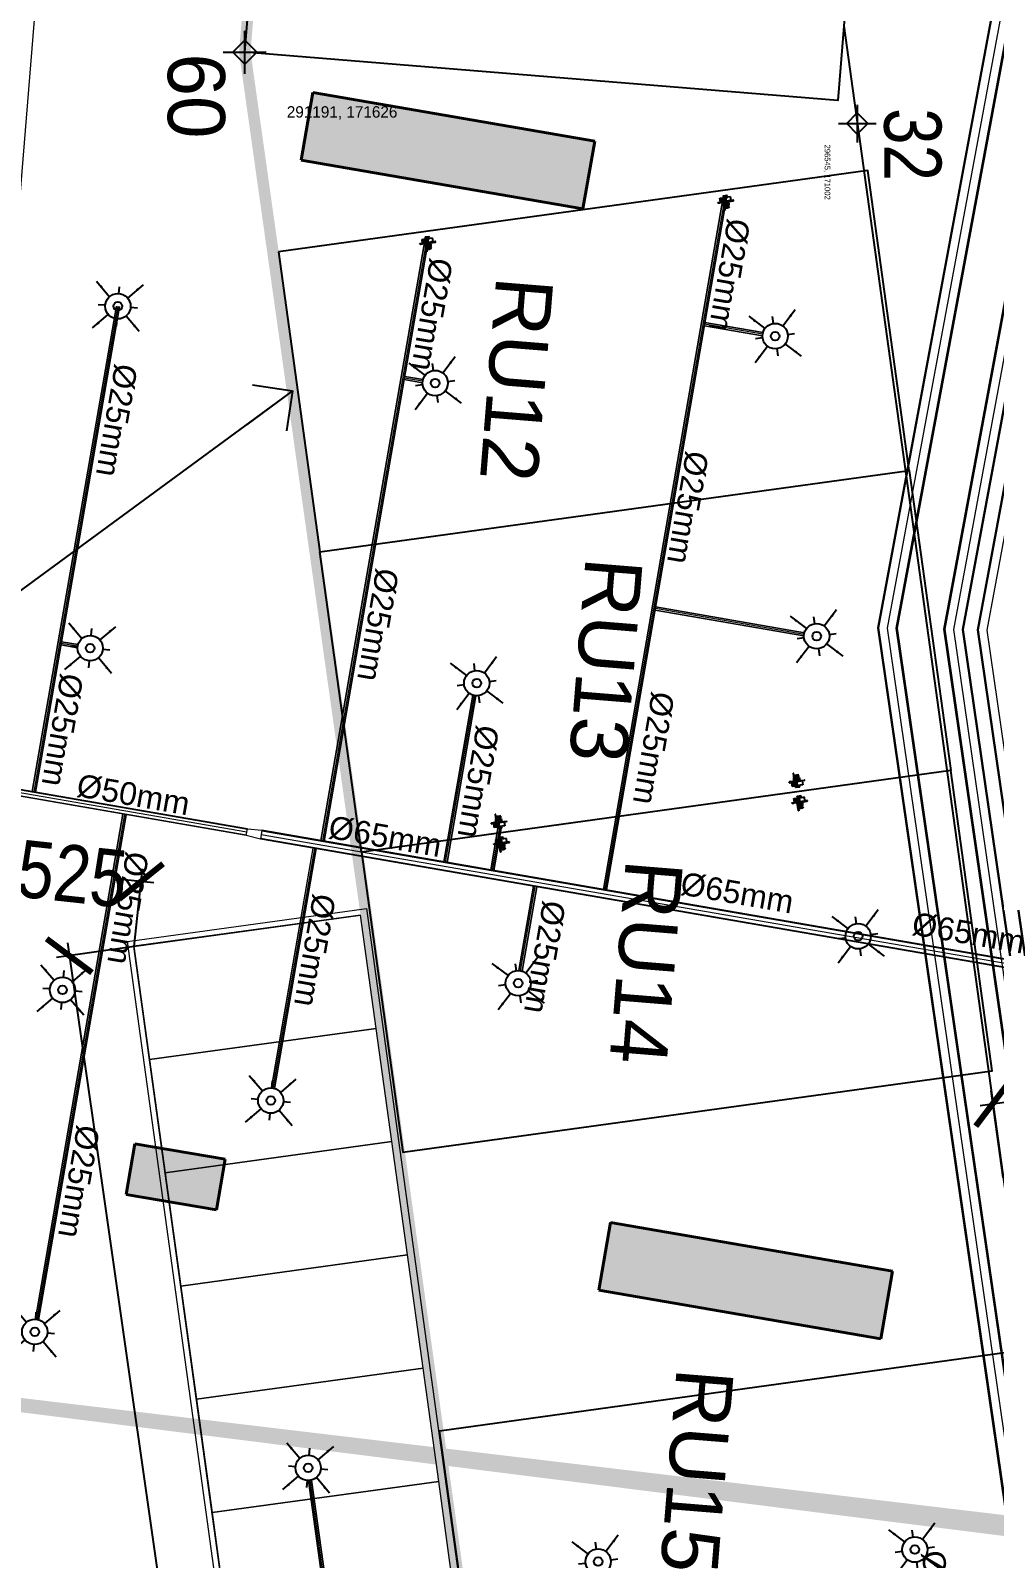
# Model space of a CAD drawing. Header units: inches. Extents: x 257070 to 799932, y -17980 to 269260.
# Drawn here: x 289319 to 297744, y 158450 to 171816 of the extents above; entities that cross this region are included whole.
import ezdxf

# ---------------------------------------------------------------- set-up
doc = ezdxf.new("R2010")
doc.units = ezdxf.units.IN
doc.header["$MEASUREMENT"] = 0
doc.header["$PDMODE"] = 99
doc.header["$PDSIZE"] = 100
for name, color, linetype in [('0-AES-F-SPRINKLER', 10, 'Continuous'), ('2 wheeler barrier', 170, 'Continuous'), ('basement-1 r.c.c.$0$DSP_R.C.C. HATCH', 253, 'Continuous'), ('basement1_AP$0$A-_ROAD----_E-_-', 2, 'Continuous'), ('D 9$0$DSP_SLAB EXTENT HATCH', 8, 'Continuous'), ('DSP_SLAB CO-ORDINATES', 160, 'Continuous'), ('DSP_TREE CO-ORDINATES', 206, 'Continuous'), ('RETAIL', 40, 'Continuous')]:
    doc.layers.add(name, color=color, linetype=linetype)
for name, color, linetype, lineweight in [('0-AES-F-SPRINKLER PIPE', 10, 'Continuous', 15), ('07--DIM-2', 2, 'Continuous', 25), ('E--CONCRETE-4', 4, 'Continuous', 40), ('E--CONCRETE-SHADE', 253, 'Continuous', 20), ('M--TILING-2', 252, 'Continuous', 18), ('Q--PARKING', 253, 'Continuous', 13)]:
    doc.layers.add(name, color=color, linetype=linetype, lineweight=lineweight)
doc.styles.get("Standard").update_dxf_attribs({"font": 'arial.ttf'})
doc.styles.add('TEXT style 175', font='GOTHIC.TTF')
doc.styles.add('TEXT style 200', font='ARIALN.TTF')
doc.styles.add('TEXT style 75', font='ARIALN.TTF')
doc.dimstyles.new('175', dxfattribs={"dimtxt": 350, "dimasz": 263, "dimexe": 263, "dimexo": 0, "dimgap": 175, "dimtad": 0, "dimdec": 0, "dimrnd": 5, "dimzin": 0, "dimdsep": 46, "dimtxsty": 'TEXT style 175', "dimblk": 'OBLIQUE', "dimcen": 0.09, "dimdle": 263, "dimclrd": 256, "dimclre": 256, "dimclrt": 256, "dimadec": 0, "dimazin": 0, "dimtfac": 1, "dimtdec": 0, "dimtofl": 0, "dimtmove": 1, "dimatfit": 3, "dimldrblk": 'OPEN90', "dimfxl": 1, "dimtolj": 1, "dimtzin": 0, "dimarcsym": 0})
doc.dimstyles.new('75', dxfattribs={"dimscale": 1.5, "dimtxt": 200, "dimasz": 113, "dimexe": 113, "dimexo": 0, "dimgap": 25, "dimtad": 0, "dimdec": 0, "dimrnd": 5, "dimzin": 0, "dimdsep": 46, "dimtxsty": 'TEXT style 75', "dimblk": 'ARCHTICK', "dimcen": 0.09, "dimdle": 113, "dimclrd": 8, "dimclre": 8, "dimclrt": 256, "dimadec": 0, "dimazin": 0, "dimtfac": 1, "dimtdec": 0, "dimtofl": 0, "dimtmove": 1, "dimatfit": 3, "dimldrblk": 'OPEN90', "dimfxl": 0, "dimtolj": 1, "dimtzin": 0, "dimarcsym": 0})
doc.dimstyles.new('ISO-25', dxfattribs={"dimtxt": 2.5, "dimasz": 2.5, "dimexe": 1.25, "dimexo": 0.625, "dimtad": 1, "dimtxsty": 'Standard', "dimcen": 2.5, "dimadec": 0, "dimazin": 0, "dimtfac": 1, "dimtmove": 0, "dimatfit": 3, "dimfxl": 1, "dimarcsym": 0})

# ---------------------------------------------------------------- blocks, each defined once
blk = doc.blocks.new('_ArchTick')
at = {"color": 0, "linetype": 'ByBlock', "const_width": 0.15}
blk.add_lwpolyline([(-0.5, -0.5), (0.5, 0.5)], dxfattribs=at)
blk = doc.blocks.new('*D258')
at = {"layer": '07--DIM-2', "color": 251, "lineweight": -2, "ltscale": 1000, "transparency": 16777216}
for p, q in [((303763, 162604), (303659, 163362)), ((303786, 163266), (301334, 162927)), ((297619, 162413), (300071, 162752)), ((297820, 161783), (297715, 162541))]:
    blk.add_line(p, q, dxfattribs=at)
at = {"layer": 'DEFPOINTS', "color": 0, "ltscale": 1000, "transparency": 16777216}
for p in [(303763, 162604, 0), (297730, 162429), (297820, 161783, 0)]:
    blk.add_point(p, dxfattribs=at)
at = {"layer": '07--DIM-2', "color": 251, "lineweight": -2, "ltscale": 1000, "transparency": 16777216, "xscale": 350, "yscale": 350, "zscale": 350}
for p, rotation in [((303674, 163250), 7.869722304719469), ((297730, 162429), 187.8697223047195)]:
    blk.add_blockref('_ArchTick', p, dxfattribs=dict(at, rotation=rotation))
at = {"layer": '07--DIM-2', "ltscale": 1000, "transparency": 16777216, "insert": (300702, 162840), "char_height": 500, "attachment_point": 5, "rotation": 7.8697, "style": 'TEXT style 75'}
blk.add_mtext('\\A1;6000', dxfattribs=at)
blk = doc.blocks.new('_Open90')
at = {"color": 0, "linetype": 'ByBlock', "lineweight": -2}
for p, q in [((-0.5, 0.5), (0, 0)), ((0, 0), (-1, 0)), ((0, 0), (-0.5, -0.5))]:
    blk.add_line(p, q, dxfattribs=at)
blk = doc.blocks.new('*D305')
at = {"layer": '07--DIM-2', "color": 251, "lineweight": -2, "ltscale": 1000, "transparency": 16777216}
for p, q in [((288655, 164549), (288910, 164521)), ((288705, 163969), (288779, 164649)), ((290223, 163804), (290296, 164484)), ((290396, 164360), (290141, 164387))]:
    blk.add_line(p, q, dxfattribs=at)
at = {"layer": 'DEFPOINTS', "color": 0, "ltscale": 1000, "transparency": 16777216}
for p in [(288767, 164536), (288705, 163969, 0), (290223, 163804, 0)]:
    blk.add_point(p, dxfattribs=at)
at = {"layer": '07--DIM-2', "color": 251, "lineweight": -2, "ltscale": 1000, "transparency": 16777216, "xscale": 350, "yscale": 350, "zscale": 350}
for p, rotation in [((288767, 164536), 173.8166321622946), ((290284, 164372), 353.8166321622946)]:
    blk.add_blockref('_ArchTick', p, dxfattribs=dict(at, rotation=rotation))
at = {"layer": '07--DIM-2', "ltscale": 1000, "transparency": 16777216, "insert": (289526, 164454), "char_height": 500, "attachment_point": 5, "rotation": 353.8166, "style": 'TEXT style 75'}
blk.add_mtext('\\A1;1525', dxfattribs=at)
blk = doc.blocks.new('*U43')
at = {"layer": 'DSP_SLAB CO-ORDINATES', "color": 206}
for p, q in [((0, -188), (0, 188)), ((-188, 0), (188, 0))]:
    blk.add_line(p, q, dxfattribs=at)
at = {"layer": 'DSP_SLAB CO-ORDINATES', "color": 206, "ltscale": 3.5}
blk.add_lwpolyline([(-105, 0), (0, 106), (105, 0), (0, -105), (-105, 0)], dxfattribs=at)
at = {"layer": 'DEFPOINTS', "style": 'TEXT style 175'}
blk.add_attdef('CORDINATE', (367, -572), '', height=100, dxfattribs=at)
at = {"layer": 'DSP_SLAB CO-ORDINATES', "color": 214, "style": 'TEXT style 175'}
blk.add_attdef('NO.', (-673, -11), '', height=500, rotation=270, dxfattribs=at)
blk = doc.blocks.new('*D348')
at = {"layer": '07--DIM-2', "color": 251, "lineweight": -2, "ltscale": 1000, "transparency": 16777216}
for p, q in [((290223, 163804), (289545, 163707)), ((289641, 163835), (291244, 152637)), ((293074, 139856), (291471, 151054)), ((293624, 140049), (292946, 139952))]:
    blk.add_line(p, q, dxfattribs=at)
at = {"layer": 'DEFPOINTS', "color": 0, "ltscale": 1000, "transparency": 16777216}
for p in [(290223, 163804, 0), (293058, 139968), (293624, 140049, 0)]:
    blk.add_point(p, dxfattribs=at)
at = {"layer": '07--DIM-2', "color": 251, "lineweight": -2, "ltscale": 1000, "transparency": 16777216, "xscale": 350, "yscale": 350, "zscale": 350}
for p, rotation in [((289657, 163723), 98.14876965136742), ((293058, 139968), 278.1487696513674)]:
    blk.add_blockref('_ArchTick', p, dxfattribs=dict(at, rotation=rotation))
at = {"layer": '07--DIM-2', "ltscale": 1000, "transparency": 16777216, "insert": (291357, 151845), "char_height": 500, "attachment_point": 5, "rotation": 278.1488, "style": 'TEXT style 75'}
blk.add_mtext('\\A1;24000', dxfattribs=at)
blk = doc.blocks.new('*U457')
at = {"layer": 'DSP_TREE CO-ORDINATES', "color": 162}
for p, q in [((0, -329), (0, 329)), ((-329, 0), (329, 0))]:
    blk.add_line(p, q, dxfattribs=at)
at = {"layer": 'DSP_TREE CO-ORDINATES', "color": 162, "ltscale": 3.5}
blk.add_lwpolyline([(-185, 0), (0, 185), (185, 0), (0, -184), (-185, 0)], dxfattribs=at)
at = {"layer": 'DEFPOINTS', "style": 'TEXT style 175'}
blk.add_attdef('CORDINATE', (367, -572), '', height=100, dxfattribs=at)
at = {"layer": 'DSP_TREE CO-ORDINATES', "color": 164, "style": 'TEXT style 200'}
blk.add_attdef('NO.', (-270, 470), '', height=1000, dxfattribs=at)
blk = doc.blocks.new('_Oblique')
at = {"color": 0, "linetype": 'ByBlock', "lineweight": -2}
blk.add_line((-0.5, -0.5), (0.5, 0.5), dxfattribs=at)
blk = doc.blocks.new('A$C3CA070F1')
at = {"layer": '0-AES-F-SPRINKLER'}
h = blk.add_hatch(dxfattribs=at)
h.set_pattern_fill('ANSI31', color=3, scale=0.196883, angle=-34.2335, style=0)
h.set_pattern_definition([(100.766483, (49937.1607, 174049.7081), (1.474466316, 0.280375668), [])])
edge = h.paths.add_edge_path()
edge.add_line((-1, 85), (-1, 84))
edge.add_line((-1, 84), (-6, 84))
edge.add_ellipse((-7, 82), major_axis=(-1.42, -0.27), ratio=1, start_angle=257, end_angle=315)
edge.add_line((-8, 83), (-15, 72))
edge.add_ellipse((-12, 70), major_axis=(-4.25, -0.81), ratio=1, start_angle=-45, end_angle=45)
edge.add_line((-14, 66), (14, 47))
edge.add_line((14, 47), (13, 46))
edge.add_line((13, 46), (-15, 65))
edge.add_ellipse((-12, 70), major_axis=(-5.52, -1.05), ratio=1, start_angle=-45, end_angle=45, ccw=False)
edge.add_line((-16, 73), (-9, 84))
edge.add_ellipse((-7, 82), major_axis=(-2.69, -0.51), ratio=1, start_angle=257, end_angle=315, ccw=False)
edge.add_line((-6, 85), (-1, 85))
h = blk.add_hatch(dxfattribs=at)
h.set_pattern_fill('ANSI31', color=3, scale=0.196883, angle=-124.2335, style=0)
h.set_pattern_definition([(190.766483, (49937.1607, 174049.7081), (-0.280375668, 1.474466316), [])])
edge = h.paths.add_edge_path()
edge.add_line((-1, 54), (7, 48))
edge.add_line((7, 48), (8, 49))
edge.add_line((8, 49), (0, 55))
edge.add_ellipse((-2, 52), major_axis=(-0.69, 3.63), ratio=1, start_angle=315, end_angle=405)
edge.add_line((-6, 54), (-14, 41))
edge.add_ellipse((-11, 39), major_axis=(-0.69, 3.63), ratio=1, start_angle=45, end_angle=135)
edge.add_line((-13, 36), (-9, 33))
edge.add_ellipse((-10, 32), major_axis=(-0.27, 1.42), ratio=1, start_angle=225, end_angle=315, ccw=False)
edge.add_line((-9, 31), (-10, 30))
edge.add_line((-10, 30), (-8, 29))
edge.add_line((-8, 29), (-7, 30))
edge.add_ellipse((-10, 32), major_axis=(-3.3, -0.63), ratio=1, start_angle=135, end_angle=225)
edge.add_line((-8, 35), (-12, 38))
edge.add_ellipse((-11, 39), major_axis=(-1.75, -0.33), ratio=1, start_angle=-45, end_angle=45, ccw=False)
edge.add_line((-13, 40), (-4, 53))
edge.add_ellipse((-2, 52), major_axis=(-1.75, -0.33), ratio=1, start_angle=225, end_angle=315, ccw=False)
at = {"layer": '0-AES-F-SPRINKLER', "color": 3}
for p, q in [((-98, 39), (-97, 43)), ((-98, 38), (-98, 39)), ((-98, 39), (-98, 39)), ((-98, 39), (-98, 39)), ((-98, 37), (-98, 38)), ((-98, 38), (-98, 38)), ((-98, 38), (-98, 38)), ((-98, 38), (-98, 38)), ((-98, 38), (-98, 38)), ((-98, 38), (-98, 38)), ((-98, 38), (-98, 38)), ((-98, 38), (-98, 38)), ((-98, 38), (-98, 38)), ((-98, 38), (-98, 38)), ((-96, 37), (-98, 37)), ((-98, 37), (-98, 37)), ((-98, 37), (-98, 37)), ((-98, 37), (-98, 37)), ((-98, 37), (-98, 37)), ((-98, 37), (-98, 37)), ((-98, 37), (-98, 37)), ((-98, 37), (-98, 37)), ((-98, 37), (-98, 37)), ((-98, 37), (-98, 37)), ((-98, 37), (-98, 37)), ((-98, 37), (-98, 37)), ((-98, 37), (-98, 37)), ((-98, 37), (-98, 37)), ((-98, 37), (-98, 37)), ((-98, 37), (-98, 37)), ((-98, 37), (-98, 37)), ((-97, 37), (-98, 37)), ((-98, 37), (-98, 37)), ((-98, 37), (-98, 37)), ((-98, 37), (-98, 37)), ((-98, 37), (-98, 37)), ((-98, 37), (-98, 37)), ((-98, 37), (-98, 37)), ((-98, 37), (-98, 37)), ((-98, 37), (-98, 37)), ((-98, 37), (-98, 37)), ((-98, 37), (-98, 37)), ((-98, 37), (-98, 37)), ((-98, 37), (-98, 37)), ((-98, 37), (-98, 37)), ((-97, 45), (-79, 71)), ((-96, 40), (-97, 40)), ((-97, 40), (-97, 40)), ((-97, 40), (-97, 40)), ((-97, 40), (-97, 39)), ((-97, 39), (-97, 39)), ((-97, 39), (-97, 39)), ((-97, 39), (-97, 39)), ((-97, 39), (-97, 39)), ((-97, 39), (-97, 39)), ((-97, 39), (-97, 39)), ((-97, 39), (-97, 39)), ((-97, 39), (-97, 38)), ((-97, 38), (-97, 38)), ((-97, 38), (-97, 38)), ((-97, 38), (-97, 38)), ((-97, 38), (-97, 38)), ((-97, 38), (-97, 38)), ((-97, 38), (-97, 38)), ((-97, 38), (-97, 38)), ((-97, 38), (-97, 38)), ((-97, 38), (-97, 38)), ((-97, 38), (-97, 38)), ((-97, 38), (-97, 37)), ((-97, 37), (-97, 37)), ((-97, 37), (-97, 37)), ((-97, 37), (-97, 37)), ((-95, 46), (-96, 42)), ((-96, 42), (-96, 42)), ((-96, 42), (-96, 41)), ((-96, 41), (-96, 41)), ((-96, 41), (-96, 41)), ((-96, 41), (-96, 41)), ((-96, 41), (-96, 41)), ((-96, 41), (-96, 41)), ((-96, 41), (-96, 41)), ((-96, 41), (-96, 41)), ((-96, 41), (-96, 41)), ((-96, 41), (-96, 40)), ((-96, 40), (-96, 40)), ((-96, 40), (-96, 40)), ((-96, 40), (-96, 40)), ((-96, 40), (-96, 40)), ((-95, 37), (-96, 37)), ((-96, 37), (-96, 37)), ((-96, 37), (-96, 37)), ((-96, 37), (-96, 37)), ((-96, 37), (-96, 37)), ((-94, 38), (-95, 38)), ((-95, 38), (-95, 38)), ((-95, 38), (-95, 38)), ((-95, 38), (-95, 38)), ((-95, 38), (-95, 38)), ((-95, 38), (-95, 38)), ((-95, 38), (-95, 38)), ((-95, 38), (-95, 38)), ((-95, 38), (-95, 38)), ((-95, 38), (-95, 37)), ((-95, 37), (-95, 37)), ((-95, 37), (-95, 37)), ((-95, 37), (-95, 37)), ((-95, 37), (-95, 37)), ((-95, 37), (-95, 37)), ((-95, 37), (-95, 37)), ((-95, 37), (-95, 37)), ((-95, 37), (-95, 37)), ((-95, 37), (-95, 37)), ((-95, 37), (-95, 37)), ((-95, 37), (-95, 37)), ((-95, 37), (-95, 37)), ((-95, 37), (-95, 37)), ((-95, 37), (-95, 37)), ((-95, 37), (-95, 37)), ((-95, 37), (-95, 37)), ((-94, 88), (-93, 90)), ((-72, 73), (-94, 88)), ((-94, 43), (-94, 48)), ((-93, 43), (-94, 43)), ((-94, 43), (-94, 43)), ((-94, 43), (-94, 43)), ((-94, 43), (-94, 43)), ((-94, 43), (-94, 43)), ((-94, 43), (-94, 41)), ((-94, 43), (-94, 43)), ((-94, 43), (-94, 43)), ((-94, 43), (-94, 43)), ((-94, 43), (-94, 43)), ((-94, 43), (-94, 43)), ((-94, 43), (-94, 43)), ((-94, 43), (-94, 43)), ((-94, 43), (-94, 43)), ((-94, 43), (-94, 43)), ((-94, 43), (-94, 43)), ((-94, 43), (-94, 43)), ((-94, 41), (-94, 41)), ((-94, 41), (-94, 41)), ((-94, 41), (-94, 41)), ((-94, 41), (-94, 41)), ((-94, 41), (-94, 41)), ((-94, 41), (-94, 41)), ((-94, 41), (-94, 41)), ((-94, 41), (-94, 40)), ((-94, 40), (-94, 40)), ((-94, 40), (-94, 40)), ((-94, 40), (-94, 40)), ((-94, 40), (-94, 40)), ((-94, 40), (-94, 40)), ((-94, 40), (-94, 40)), ((-94, 40), (-94, 40)), ((-94, 40), (-94, 39)), ((-94, 39), (-94, 39)), ((-94, 39), (-94, 39)), ((-94, 39), (-94, 39)), ((-94, 39), (-94, 39)), ((-94, 39), (-94, 39)), ((-94, 39), (-94, 39)), ((-94, 39), (-94, 39)), ((-94, 39), (-94, 38)), ((-93, 90), (-59, 67)), ((-93, 47), (-93, 49)), ((-91, 47), (-93, 43)), ((-93, 46), (-93, 47)), ((-92, 46), (-93, 46)), ((-93, 46), (-93, 46)), ((-93, 46), (-93, 46)), ((-93, 46), (-93, 46)), ((-93, 46), (-93, 46)), ((-93, 46), (-93, 46)), ((-93, 46), (-93, 46)), ((-93, 46), (-93, 46)), ((-93, 46), (-93, 46)), ((-93, 46), (-93, 46)), ((-93, 46), (-93, 46)), ((-93, 46), (-93, 46)), ((-93, 46), (-93, 46)), ((-93, 46), (-93, 46)), ((-93, 46), (-93, 46)), ((-93, 46), (-93, 46)), ((-93, 46), (-93, 46)), ((-93, 46), (-93, 46)), ((-93, 46), (-93, 46)), ((-93, 46), (-93, 46)), ((-91, 42), (-93, 43)), ((-93, 43), (-93, 43)), ((-93, 43), (-93, 43)), ((-93, 43), (-93, 43)), ((-93, 43), (-93, 43)), ((-93, 43), (-93, 43)), ((-93, 43), (-93, 43)), ((-93, 43), (-93, 43)), ((-93, 43), (-93, 43)), ((-93, 43), (-93, 43)), ((-93, 43), (-93, 43)), ((-93, 43), (-93, 43)), ((-93, 43), (-93, 43)), ((-93, 43), (-93, 43)), ((-93, 43), (-93, 43)), ((-93, 43), (-93, 43)), ((-93, 43), (-93, 43)), ((-93, 43), (-93, 43)), ((-93, 43), (-93, 43)), ((-93, 43), (-93, 43)), ((-93, 43), (-93, 43)), ((-93, 43), (-93, 43)), ((-93, 43), (-93, 43)), ((-85, 66), (-92, 55)), ((-90, 50), (-92, 46)), ((-92, 46), (-92, 46)), ((-92, 46), (-92, 46)), ((-92, 46), (-92, 46)), ((-92, 46), (-92, 46)), ((-92, 46), (-92, 46)), ((-90, 47), (-91, 47)), ((-90, 43), (-91, 42)), ((-91, 42), (-91, 42)), ((-91, 42), (-91, 42)), ((-91, 42), (-91, 42)), ((-91, 42), (-91, 42)), ((-91, 42), (-91, 42)), ((-91, 42), (-91, 42)), ((-91, 42), (-91, 42)), ((-91, 42), (-91, 42)), ((-91, 42), (-91, 42)), ((-91, 42), (-91, 42)), ((-91, 42), (-91, 42)), ((-91, 42), (-91, 42)), ((-91, 42), (-91, 42)), ((-91, 42), (-91, 42)), ((-91, 42), (-91, 42)), ((-88, 57), (-90, 49)), ((-89, 54), (-90, 51)), ((-90, 50), (-90, 50)), ((-88, 47), (-90, 43)), ((-90, 47), (-88, 47)), ((-90, 43), (-90, 43)), ((-90, 43), (-90, 43)), ((-90, 43), (-90, 43)), ((-89, 55), (-89, 55)), ((-88, 46), (-88, 47)), ((-87, 59), (-87, 59)), ((-87, 59), (-87, 59)), ((-86, 57), (-87, 49)), ((-87, 49), (-83, 28)), ((-85, 58), (-85, 58)), ((-77, 43), (-85, 49)), ((-83, 28), (-60, 9)), ((-77, 70), (-82, 63)), ((-80, 66), (-82, 67)), ((-45, 31), (-81, -23)), ((-78, 63), (-80, 65)), ((-79, 71), (-77, 70)), ((-71, 26), (-79, 31)), ((-57, 13), (-79, 28)), ((-70, 64), (-78, 63)), ((-78, -29), (-40, 27)), ((-69, 55), (-75, 59)), ((-66, 54), (-74, 42)), ((-74, 42), (-71, 26)), ((-73, 44), (-71, 43)), ((-69, 47), (-72, 43)), ((-71, 43), (-70, 43)), ((-71, 26), (-55, 15)), ((-70, 43), (-66, 49)), ((-66, 50), (-68, 52)), ((-61, 65), (-67, 69)), ((-62, 66), (-67, 65)), ((-50, 57), (-66, 54)), ((-66, 49), (-66, 50)), ((-47, 28), (-63, 40)), ((-59, 67), (-61, 65)), ((-57, 67), (-60, 66)), ((-60, 44), (-42, 32)), ((-50, 57), (-58, 62)), ((-19, 46), (-57, 67)), ((-17, 37), (-55, 63)), ((-29, 42), (-50, 57)), ((-13, 9), (-45, 31)), ((-36, 42), (-44, 30)), ((-43, 33), (-35, 46)), ((-39, -30), (-13, 9)), ((-37, 25), (-28, 38)), ((-35, 41), (-36, 42)), ((-32, 32), (-35, 39)), ((-30, 52), (-16, 73)), ((-29, 20), (-17, 37)), ((-28, 38), (-26, 40)), ((-21, 32), (-28, 37)), ((-23, 16), (-12, 33)), ((-1, 26), (-23, -9)), ((-22, 15), (-12, 31)), ((-9, 32), (-21, 14)), ((2, 24), (-20, -11)), ((-20, -8), (-1, 22)), ((-17, 37), (-19, 46)), ((-19, 13), (-10, 29)), ((-7, 30), (-18, 12)), ((-17, 37), (-17, 37)), ((4, 22), (-17, -13)), ((-17, -10), (1, 20)), ((-16, 73), (-9, 84)), ((-16, 11), (-7, 27)), ((-8, 83), (-15, 72)), ((13, 46), (-15, 65)), ((-4, 28), (-15, 10)), ((-1, 84), (-14, 66)), ((-14, 66), (14, 47)), ((-6, 54), (-14, 41)), ((-12, 33), (-14, 33)), ((-14, -15), (7, 20)), ((-14, -12), (4, 18)), ((-13, 40), (-4, 53)), ((-13, 36), (-9, 33)), ((-13, 9), (-4, 24)), ((-2, 34), (-12, 41)), ((-8, 35), (-12, 38)), ((-12, 31), (-12, 33)), ((-9, 32), (-12, 31)), ((7, 16), (-11, -13)), ((-10, 29), (-9, 32)), ((-9, 31), (-10, 30)), ((-7, 30), (-10, 29)), ((-10, 30), (-8, 29)), ((9, 17), (-10, -14)), ((-9, -13), (9, 13)), ((-8, 29), (-7, 30)), ((8, 49), (-7, 27)), ((-7, 27), (-7, 30)), ((-4, 28), (-7, 27)), ((-6, 85), (-1, 85)), ((-1, 84), (-6, 84)), ((5, 44), (-5, 51)), ((-4, 24), (-4, 28)), ((-1, 26), (-4, 24)), ((-1, 85), (-1, 84)), ((-1, 54), (7, 48)), ((13, 46), (-1, 25)), ((-1, 22), (-1, 26)), ((2, 24), (-1, 22)), ((8, 49), (0, 55)), ((1, 20), (2, 24)), ((4, 22), (1, 20)), ((4, 18), (4, 22)), ((7, 20), (4, 18)), ((7, 48), (8, 49)), ((7, 16), (7, 20)), ((9, 17), (7, 16)), ((9, 15), (9, 17)), ((14, 47), (13, 46)), ((-82, -25), (-80, -30)), ((-80, -30), (-78, -29)), ((-66, -11), (-39, -30)), ((-23, -7), (-23, -9)), ((-23, -9), (-20, -8)), ((-20, -8), (-20, -11)), ((-20, -11), (-17, -10)), ((-17, -10), (-17, -13)), ((-17, -13), (-14, -12)), ((-14, -12), (-14, -15)), ((-14, -15), (-11, -13)), ((-11, -13), (-11, -14)), ((-11, -14), (-11, -14))]:
    blk.add_line(p, q, dxfattribs=at)
for centre, major_axis, start_param, end_param in [((-95, 43), (-0.41, 2.13), 0.784914, 1.034983), ((-95, 43), (-2.74, -0.52), -0.560204, -0.324923), ((-93, 46), (-0.51, 2.68), 0.787914, 1.247507), ((-93, 48), (-1.75, -0.33), -0.775969, -0.160442), ((-91, 54), (-0.29, 1.52), 0.785398, 2.356194), ((-92, 49), (-0.33, 1.74), 0.791774, 1.412986), ((-89, 55), (-0.103, 0.54), 0.916881, 1.969618), ((-93, 51), (-3.09, -0.59), 2.526084, 2.789089), ((-95, 50), (-5.72, -1.09), 2.374727, 2.798549), ((-91, 55), (-0.33, 1.74), 4.197625, 4.773282), ((-84, 57), (-3.79, -0.72), -0.784768, -0.363877), ((-93, 50), (-5.72, -1.09), 2.377207, 2.798549), ((-80, 54), (-1.57, 8.26), 0.010205, 0.785398), ((-84, 56), (-0.35, 1.85), 0.785501, 1.132999), ((-83, 65), (-1.52, -0.29), 3.926991, 5.497787), ((-80, 54), (-5.9, -1.12), 4.155645, 5.497787), ((-80, 54), (-8.26, -1.57), 4.155621, 4.722594), ((-75, 68), (-8.26, -1.57), 1.014052, 3.151797), ((-75, 63), (-2.79, -0.53), -0.113999, 0.093951), ((-75, 68), (-1.12, 5.9), 2.584882, 5.497787), ((-75, 46), (-0.53, 2.79), 2.356194, 3.926991), ((-75, 68), (-1.57, 8.26), 4.722594, 5.497787), ((-70, 53), (-2.79, -0.53), 2.356194, 3.926991), ((-65, 44), (-3.72, -0.71), -0.403281, 1.321745), ((-65, 44), (-0.71, 3.72), 4.96144, 6.686466), ((-65, 37), (-0.56, 2.96), 5.497794, 6.034125), ((-59, 47), (-2.96, -0.56), 0.24906, 0.785391), ((-60, 60), (-2.83, -0.54), 3.926991, 4.712389), ((-33, 40), (-0.45, 2.36), 0.803442, 1.867502), ((-30, 39), (-2.79, -0.53), 2.356194, 3.926991), ((-24, 39), (-0.53, 2.79), 5.497787, 7.068583), ((-12, 70), (-5.52, -1.05), -0.785398, 0.785398), ((-15, 35), (-0.54, 2.83), 0.785398, 3.403392), ((-12, 70), (-4.25, -0.81), -0.785398, 0.785398), ((-11, 39), (-0.69, 3.63), 0.785398, 2.356194), ((-11, 39), (-1.75, -0.33), -0.785398, 0.785398), ((-7, 82), (-2.69, -0.51), 4.485496, 5.497787), ((-10, 32), (-0.27, 1.42), 3.926991, 5.497787), ((-7, 82), (-1.42, -0.27), 4.485496, 5.497787), ((-10, 32), (-3.3, -0.63), 2.356194, 3.926991), ((-2, 52), (-0.69, 3.63), 5.497787, 7.068583), ((-2, 52), (-1.75, -0.33), 3.926991, 5.497787), ((6, 14), (-0.54, 2.83), 3.926991, 4.712389), ((-79, -24), (-0.51, 2.69), 0.785398, 1.797689), ((-11, -11), (-2.83, -0.54), 1.570796, 2.356194)]:
    blk.add_ellipse(centre, major_axis=major_axis, ratio=1, start_param=start_param, end_param=end_param, dxfattribs=at)
at = {"layer": '0-AES-F-SPRINKLER', "color": 3, "extrusion": (0, 0, -1)}
for centre, major_axis, start_param, end_param in [((-86, 47), (-0.53, 2.79), -0.113999, 0.785398), ((-77, 34), (-0.54, 2.83), 3.926991, 4.712389)]:
    blk.add_ellipse(centre, major_axis=major_axis, ratio=1, start_param=start_param, end_param=end_param, dxfattribs=at)
blk = doc.blocks.new('*U603')
at = {"layer": '0-AES-F-SPRINKLER'}
for p, q in [((171672, 56809), (171672, 56871)), ((171562, 56699), (171500, 56699)), ((171783, 56699), (171845, 56699)), ((171672, 56588), (171672, 56526))]:
    blk.add_line(p, q, dxfattribs=at)
for radius in [111, 37.8]:
    blk.add_circle((171672, 56699), radius, dxfattribs=at)
at = {"layer": '0-AES-F-SPRINKLER PIPE'}
for points, override in [([(171468, 56903), (171594, 56777)], {"dimasz": 70, "dimtad": 0, "dimfxl": 13, "dimarcsym": 1}), ([(171877, 56903), (171751, 56777)], {"dimasz": 70, "dimtad": 0, "dimfxl": 13, "dimarcsym": 1}), ([(171468, 56494), (171594, 56620)], {"dimasz": 70, "dimtad": 0, "dimfxl": 13, "dimarcsym": 1}), ([(171877, 56494), (171751, 56620)], {"dimasz": 70, "dimgap": 0.625, "dimtad": 0, "dimfxl": 13, "dimarcsym": 1})]:
    blk.add_leader(points, dimstyle='ISO-25', override=override, dxfattribs=at)

msp = doc.modelspace()

# ---------------------------------------------------------------- hatches: boundary and pattern name
at = {"layer": 'E--CONCRETE-SHADE', "ltscale": 3.5}
h = msp.add_hatch(color=8, dxfattribs=at)
h.dxf.hatch_style = 1
h.paths.add_polyline_path([(290231.1, 162078.5), (290154.8, 161635), (290943.2, 161499.4), (291019.5, 161942.9)])
h = msp.add_hatch(color=8, dxfattribs=at)
h.dxf.hatch_style = 1
h.paths.add_polyline_path([(290231.1, 162078.5), (290154.8, 161635), (290943.2, 161499.4), (291019.5, 161942.9)])

# ---------------------------------------------------------------- linework, layer by layer
at = {"layer": '0-AES-F-SPRINKLER', "color": 7, "const_width": 100, "elevation": 0}
msp.add_lwpolyline([(289015.1, 193067.5), (285565, 160241.4), (285565, 160241.4), (340591.5, 153681.2), (340591.5, 153681.2), (340591.5, 153681.2), (346965.3, 165756.9), (318821.9, 185311.6), (309531.8, 208392.2), (304262.2, 204456.2)], dxfattribs=at)
msp.add_lwpolyline([(283146.9, 116631.3), (321656.3, 107312.1), (324246.5, 117779.9), (318315, 119247.6), (318376.2, 130439.1), (318120.5, 137387.4), (317307.1, 156244.5), (285543.1, 160244.2), (282570.4, 129241.7), (281575.8, 117011.5)], close=True, dxfattribs=at)
at = {"layer": '0-AES-F-SPRINKLER PIPE', "ltscale": 1000}
for p, q in [((295373.9, 170372.4, 0), (294322.6, 164303, 0)), ((295376.9, 170371.9, 0), (294325.6, 164302.5, 0)), ((295389.2, 170369.8, 0), (294337.9, 164300.4, 0)), ((295401.5, 170367.7, 0), (294350.2, 164298.2, 0)), ((295404.5, 170367.2, 0), (294353.2, 164297.7, 0)), ((292769.2, 170012.4, 0), (291854.3, 164730.6, 0)), ((292772.2, 170011.9, 0), (291857.3, 164730.1, 0)), ((292784.5, 170009.8, 0), (291869.6, 164727.9, 0)), ((292796.8, 170007.6, 0), (291881.9, 164725.8, 0)), ((292799.7, 170007.1, 0), (291884.9, 164725.3, 0)), ((290066.5, 169405.9, 0), (289330.9, 165159, 0)), ((290069.4, 169405.4, 0), (289333.8, 165158.5, 0)), ((290081.7, 169403.2, 0), (289346.1, 165156.4, 0)), ((290094.1, 169401.1, 0), (289358.4, 165154.3, 0)), ((290097, 169400.6, 0), (289361.4, 165153.8, 0)), ((295208.2, 169233.8, 0), (295716.2, 169145.9, 0)), ((295208.7, 169236.8, 0), (295716.3, 169148.9, 0)), ((295210.8, 169249.1, 0), (295717.7, 169161.3, 0)), ((295213, 169261.4, 0), (295720.6, 169173.5, 0)), ((295213.5, 169264.4, 0), (295721.5, 169176.4, 0)), ((292584.2, 168762.8, 0), (292744.4, 168735.1, 0)), ((292584.7, 168765.8, 0), (292744.6, 168738.1, 0)), ((292586.9, 168778.1, 0), (292746, 168750.6, 0)), ((292589, 168790.4, 0), (292748.8, 168762.7, 0)), ((292589.5, 168793.4, 0), (292749.7, 168765.6, 0)), ((294777.3, 166746.3, 0), (296079, 166520.8, 0)), ((294777.8, 166749.2, 0), (296079.1, 166523.8, 0)), ((294780, 166761.6, 0), (296080.6, 166536.3, 0)), ((294782.1, 166773.9, 0), (296083.4, 166548.5, 0)), ((294782.6, 166776.8, 0), (296084.3, 166551.4, 0)), ((289584.4, 166441.5, 0), (289728.5, 166416.5, 0)), ((289585, 166444.4, 0), (289728.7, 166419.5, 0)), ((289587.1, 166456.7, 0), (289730.1, 166432, 0)), ((289589.2, 166469.1, 0), (289732.9, 166444.2, 0)), ((289589.7, 166472, 0), (289733.8, 166447.1, 0)), ((292931.7, 164544, 0), (293184.1, 166001.1, 0)), ((292934.6, 164543.4, 0), (293186.9, 166000.2, 0)), ((292946.9, 164541.3, 0), (293199.1, 165997.4, 0)), ((292959.2, 164539.2, 0), (293211.6, 165995.9, 0)), ((292962.2, 164538.7, 0), (293214.6, 165995.8, 0)), ((290123, 164960.9, 0), (289357.8, 160543.5, 0)), ((290125.9, 164960.4, 0), (289360.8, 160543.3, 0)), ((290138.3, 164958.3, 0), (289373.3, 160541.9, 0)), ((290150.6, 164956.2, 0), (289385.5, 160539.1, 0)), ((290153.5, 164955.6, 0), (289388.4, 160538.2, 0)), ((293340.7, 164473.1, 0), (293403.4, 164835.1, 0)), ((293343.7, 164472.6, 0), (293406.5, 164835.4, 0)), ((293356, 164470.5, 0), (293419.5, 164837.2, 0)), ((293368.3, 164468.3, 0), (293432.5, 164839, 0)), ((293371.3, 164467.8, 0), (293435.7, 164839.6, 0)), ((291784.5, 164664.5, 0), (291421, 162566, 0)), ((291787.4, 164664, 0), (291424, 162565.9, 0)), ((291799.7, 164661.9, 0), (291436.4, 162564.5, 0)), ((291812.1, 164659.7, 0), (291448.6, 162561.7, 0)), ((291815, 164659.2, 0), (291451.5, 162560.8, 0)), ((293712.1, 164330.6, 0), (293584.2, 163592.3, 0)), ((293715, 164330.1, 0), (293587.2, 163592.2, 0)), ((293727.4, 164328, 0), (293599.7, 163590.8, 0)), ((293739.7, 164325.9, 0), (293611.9, 163588, 0)), ((293742.6, 164325.3, 0), (293614.8, 163587.1, 0))]:
    msp.add_line(p, q, dxfattribs=at)
at = {"layer": '0-AES-F-SPRINKLER PIPE', "ltscale": 1000, "elevation": 0}
for points in [[(289126.3, 192085.8), (288892.4, 189012.2), (299939.2, 183952.1), (296721.1, 166590), (300367.4, 141377.4), (302186.3, 130501.8), (300655.7, 116050.1), (295462.4, 98048.7), (289389.9, 81684.3), (287942.3, 76540.8), (287213.4, 74309), (286528.6, 71911.2), (293470.3, 49877.4), (301142.3, 34501.9), (313279.8, 24504.4)], [(289136.3, 192085), (288902.9, 189018.4), (299950.5, 183957.9), (296731.2, 166589.8), (300377.3, 141379), (302196.4, 130502.1), (300665.5, 116048.2), (295471.9, 98045.6), (289399.4, 81681.2), (287951.9, 76537.9), (287222.9, 74306.1), (286539, 71911.3), (293479.6, 49881.2), (301150.3, 34508.3), (313286.2, 24512.2)], [(289211, 192079.3), (288981.7, 189064.8), (300034.9, 184001.7), (296807.2, 166588.3), (300451.4, 141390.5), (302272.1, 130504.4), (300739.4, 116033.7), (295543.2, 98022.1), (289470.8, 81658), (288023.6, 76516.1), (287294.6, 74284.1), (286617.3, 71912.4), (293549.3, 49909.4), (301210.2, 34556), (313333.5, 24570.3)], [(289285.8, 192073.6), (289060.4, 189111.2), (300119.3, 184045.6), (296883.2, 166586.8), (300525.5, 141402.1), (302347.8, 130506.7), (300813.3, 116019.3), (295614.5, 97998.6), (289542.1, 81634.7), (288095.4, 76494.2), (287366.4, 74262.2), (286695.6, 71913.4), (293619.1, 49937.5), (301270.2, 34603.8), (313380.9, 24628.5)], [(289295.8, 192072.9), (289070.9, 189117.4), (300130.5, 184051.4), (296893.4, 166586.6), (300535.4, 141403.6), (302357.8, 130507), (300823.1, 116017.3), (295624, 97995.5), (289551.6, 81631.6), (288105, 76491.3), (287375.9, 74259.2), (286706.1, 71913.6), (293628.4, 49941.3), (301278.2, 34610.2), (313387.2, 24636.3)], [(300623.1, 184042.6), (297385.8, 166576.8), (301015.6, 141478.5), (302848.1, 130521.7), (301301.9, 115923.7), (296085.9, 97843.4), (290014.1, 81481), (288795.5, 77151.2)], [(300709.4, 184096.5), (297461.8, 166575.3), (301089.7, 141490.1), (302923.8, 130524), (301375.8, 115909.2), (296157.2, 97819.9), (290085.5, 81457.8), (288873.8, 77152.4)], [(300718.8, 184092.3), (297471.9, 166575.1), (301099.6, 141491.6), (302933.8, 130524.3), (301385.7, 115907.3), (296166.7, 97816.8), (290095, 81454.7), (288879.3, 77135)], [(300529.4, 184003), (297299.7, 166578.5), (300931.6, 141465.4), (302762.3, 130519.1), (301218.2, 115940.1), (296005.1, 97870), (289933.2, 81507.4), (288706.5, 77151)], [(300538.7, 183998.7), (297309.8, 166578.3), (300941.5, 141466.9), (302772.4, 130519.4), (301228, 115938.1), (296014.7, 97866.9), (289942.7, 81504.3), (288711.9, 77133.6)], [(291213.4, 164827.9), (289061.8, 165200.6)], [(291214.2, 164832.8), (289062.7, 165205.5)], [(291204, 164773.7), (289052.4, 165146.4)], [(291204.9, 164778.6), (289053.3, 165151.3)], [(291209.1, 164803.3), (289057.6, 165175.9)], [(300912.3, 163155.5), (291340, 164813.6)], [(300913.3, 163161.4), (291341, 164819.5)], [(300900.2, 163085.6), (291327.9, 164743.6)], [(300901.2, 163091.5), (291328.9, 164749.5)], [(300906.7, 163123.5), (291334.4, 164781.5)], [(291744.6, 159131.1), (292065.6, 156808.6)], [(291747.6, 159131.1), (292068.6, 156809)], [(291760.1, 159132.1), (292081, 156810.7)], [(291772.4, 159134.6), (292093.4, 156812.5)], [(291775.3, 159135.4), (292096.3, 156812.9)]]:
    msp.add_lwpolyline(points, dxfattribs=at)
for points in [[(289695.4, 192040.5), (289492.7, 189366), (300852.7, 184162.4), (297592.4, 166572.7), (301217, 141509.9), (303053.8, 130527.9), (301502.8, 115884.4), (296279.7, 97779.6), (293101.2, 89214.1, 0.2926298), (293186.4, 89022.5), (316711.7, 79666.6), (330293.5, 83212.7), (345003.4, 88448.1), (345549.8, 86789.5)], [(289705.3, 192039.7), (289503.2, 189372.1), (300863.9, 184168.2), (297602.5, 166572.5), (301226.9, 141511.4), (303063.8, 130528.2), (301512.6, 115882.5), (296289.2, 97776.5), (293113.9, 89219.8, 0.2906855), (293199.1, 89028.2), (316712.4, 79677.1), (330290.6, 83222.2), (345009.7, 88461), (345559.3, 86792.7)], [(289779.5, 192034.1), (289581.3, 189418.2), (300948.2, 184211.4), (297678.5, 166571), (301301, 141523), (303139.5, 130530.5), (301586.5, 115868), (296360.5, 97753), (293209.8, 89262.4, 0.4074396), (293295, 89070.8), (316717.2, 79755.9), (330268.5, 83294), (345056.9, 88557.4), (345630.5, 86816.1)]]:
    msp.add_lwpolyline(points, format="xyb", dxfattribs=at)
msp.add_lwpolyline([(291341, 164819.5), (291327.9, 164743.6), (291204, 164773.7), (291214.2, 164832.8)], close=True, dxfattribs=at)
at = {"layer": '2 wheeler barrier', "color": 8, "const_width": 100, "elevation": 0}
msp.add_lwpolyline([(300964.9, 140353.6), (299289.4, 140644), (296826.1, 141070.9), (295573.2, 140887.3, -0.003279), (292245.4, 164133.7), (291191.3, 171626), (292330.4, 185636.9), (294840, 191209.4), (299549.6, 189087.4)], format="xyb", dxfattribs=at)
at = {"layer": 'basement-1 r.c.c.$0$DSP_R.C.C. HATCH', "color": 8}
for points in [[(294147.4, 170255.4, 0), (294249.9, 170846.6, 0), (291684.1, 170682.3, 0), (291786.6, 171273.4, 0)], [(296750.2, 160371.4, 0), (296852.7, 160962.5, 0), (294287, 160798.2, 0), (294389.4, 161389.4, 0)], [(296750.2, 160371.4, 0), (296852.7, 160962.5, 0), (294287, 160798.2, 0), (294389.4, 161389.4, 0)]]:
    msp.add_trace(points, dxfattribs=at)
at = {"layer": 'basement1_AP$0$A-_ROAD----_E-_-', "color": 8}
msp.add_line((296427.3, 171857, 0), (299355.8, 150670.5, 0), dxfattribs=at)
at = {"layer": 'E--CONCRETE-4', "color": 8}
for p, q in [((291786.6, 171273.4, 0), (291684.1, 170682.3, 0)), ((294249.9, 170846.6, 0), (291786.6, 171273.4, 0)), ((294147.4, 170255.4, 0), (294249.9, 170846.6, 0)), ((291684.1, 170682.3, 0), (294147.4, 170255.4, 0)), ((294389.4, 161389.4, 0), (294287, 160798.2, 0)), ((294389.4, 161389.4, 0), (294287, 160798.2, 0)), ((296852.7, 160962.5, 0), (294389.4, 161389.4, 0)), ((296852.7, 160962.5, 0), (294389.4, 161389.4, 0)), ((296750.2, 160371.4, 0), (296852.7, 160962.5, 0)), ((296750.2, 160371.4, 0), (296852.7, 160962.5, 0)), ((294287, 160798.2, 0), (296750.2, 160371.4, 0)), ((294287, 160798.2, 0), (296750.2, 160371.4, 0))]:
    msp.add_line(p, q, dxfattribs=at)
at = {"layer": 'E--CONCRETE-4', "color": 8, "ltscale": 10}
for p, q in [((290231.1, 162078.5, 0), (290154.8, 161635, 0)), ((290231.1, 162078.5, 0), (290154.8, 161635, 0)), ((291019.5, 161942.9, 0), (290231.1, 162078.5, 0)), ((291019.5, 161942.9, 0), (290231.1, 162078.5, 0)), ((290943.2, 161499.4, 0), (291019.5, 161942.9, 0)), ((290943.2, 161499.4, 0), (291019.5, 161942.9, 0)), ((290154.8, 161635, 0), (290943.2, 161499.4, 0)), ((290154.8, 161635, 0), (290943.2, 161499.4, 0))]:
    msp.add_line(p, q, dxfattribs=at)
at = {"layer": 'M--TILING-2', "color": 8, "elevation": 0}
for points in [[(283042.7, 129295.9), (285069.6, 129131.1), (287582.3, 160027.8), (288379.7, 159962.9), (291057.8, 192901.4)], [(295421.7, 141921.6), (295659.8, 140296.4), (293581.9, 139992), (292270.2, 148946), (291264.1, 155873), (290166.3, 163847), (292255.8, 164135.1), (293623.3, 154197), (295652.5, 140345.9)], [(295421.7, 141921.6), (295659.8, 140296.4), (293581.9, 139992), (292270.2, 148946), (291264.1, 155873), (290166.3, 163847), (292255.8, 164135.1), (293623.3, 154197), (295652.5, 140345.9)], [(293624.2, 140048.8), (292319.6, 148953.2), (291313.6, 155880), (290222.6, 163804.3), (292203.9, 164077.5)], [(293624.2, 140048.8), (292319.6, 148953.2), (291313.6, 155880), (290222.6, 163804.3), (292203.9, 164077.5)]]:
    msp.add_lwpolyline(points, dxfattribs=at)
at = {"layer": 'Q--PARKING', "color": 8, "elevation": 0}
for points in [[(290222.5, 163804.9), (290358.9, 162814.2), (292340.2, 163086.8), (292203.9, 164077.5), (290222.5, 163804.9)], [(290222.5, 163804.9), (290358.9, 162814.2), (292340.2, 163086.8), (292203.9, 164077.5), (290222.5, 163804.9)], [(290358.9, 162814.3), (290495.2, 161823.6), (292476.5, 162096.2), (292340.2, 163086.9), (290358.9, 162814.3)], [(290358.9, 162814.3), (290495.2, 161823.6), (292476.5, 162096.2), (292340.2, 163086.9), (290358.9, 162814.3)], [(290495.8, 161823.8), (290632.1, 160833.1), (292613.4, 161105.8), (292477.1, 162096.4), (290495.8, 161823.8)], [(290495.8, 161823.8), (290632.1, 160833.1), (292613.4, 161105.8), (292477.1, 162096.4), (290495.8, 161823.8)], [(290632.1, 160833.2), (290768.4, 159842.5), (292749.7, 160115.2), (292613.4, 161105.8), (290632.1, 160833.2)], [(290632.1, 160833.2), (290768.4, 159842.5), (292749.7, 160115.2), (292613.4, 161105.8), (290632.1, 160833.2)], [(290768.4, 159842.6), (290904.7, 158852), (292886, 159124.6), (292749.7, 160115.3), (290768.4, 159842.6)], [(290768.4, 159842.6), (290904.7, 158852), (292886, 159124.6), (292749.7, 160115.3), (290768.4, 159842.6)], [(290904.7, 158852), (291041, 157861.3), (293022.3, 158133.9), (292886, 159124.6), (290904.7, 158852)], [(290904.7, 158852), (291041, 157861.3), (293022.3, 158133.9), (292886, 159124.6), (290904.7, 158852)]]:
    msp.add_lwpolyline(points, close=True, dxfattribs=at)
at = {"layer": 'RETAIL', "color": 8, "elevation": 0}
for points in [[(291191.3, 171626), (291406, 174267.3), (296588.9, 173846), (296374.2, 171204.7)], [(291485.1, 169879.8), (291847.9, 167254.8), (296999, 167966.8), (296636.1, 170591.8)], [(292210.7, 164629.8), (291847.9, 167254.8), (296999, 167966.8), (297361.8, 165341.8)], [(292210.7, 164629.8), (292573.6, 162004.7), (297724.6, 162716.7), (297361.8, 165341.8)], [(293254.7, 156942.7), (292891.9, 159567.7), (298043, 160279.7), (298405.8, 157654.7)]]:
    msp.add_lwpolyline(points, close=True, dxfattribs=at)

# ---------------------------------------------------------------- block references
at = {"layer": '0-AES-F-SPRINKLER', "ltscale": 1000}
for p, rotation in [((295389.2, 170369.8, 0), 132.1032385012979), ((292784.5, 170009.8, 0), 132.1032385008317), ((296035.2, 165118, 0), 132.1032385012979), ((293430.5, 164758, 0), 132.1032385008317)]:
    msp.add_blockref('A$C3CA070F1', p, dxfattribs=dict(at, rotation=rotation))
at = {"layer": '0-AES-F-SPRINKLER', "color": 7}
for p, rotation in [((247440, 345095.6, 0), 265.3653505018547), ((216156.9, 331434.8, 0), 277.8697223088384), ((213185.1, 331024, 0), 277.8697223088384), ((216519.7, 328809.7, 0), 277.8697223088384), ((247197.6, 342105.5, 0), 265.3653505018547), ((213548, 328399, 0), 277.8697223088384), ((216882.5, 326184.7, 0), 277.8697223088384), ((246955.2, 339115.3, 0), 265.3653505018547), ((213910.8, 325773.9, 0), 277.8697223088384), ((248776, 338147.6, 0), 265.3653505018547), ((246712.8, 336125.1, 0), 265.3653505018547), ((249103.2, 334934.4, 0), 265.3653505018547), ((214610.1, 320714.4, 0), 277.8697223088384), ((217378.2, 320819.3, 0), 277.8697223088384)]:
    msp.add_blockref('*U603', p, dxfattribs=dict(at, rotation=rotation))
at = {"layer": '0-AES-F-SPRINKLER', "ltscale": 1000, "xscale": -1}
for p, rotation in [((296024.3, 165197.3, 0), 63.63620529016626), ((293419.5, 164837.2, 0), 63.63620529063244)]:
    msp.add_blockref('A$C3CA070F1', p, dxfattribs=dict(at, rotation=rotation))
at = {"layer": 'DSP_SLAB CO-ORDINATES', "color": 8, "ltscale": 3.5}
msp.add_blockref('*U43', (291191.3, 171626, 0), dxfattribs=at).add_auto_attribs({'NO.': '60', 'CORDINATE': '291191, 171626'})
at = {"layer": 'DSP_TREE CO-ORDINATES', "color": 8, "ltscale": 1000, "xscale": 0.5, "yscale": 0.5, "zscale": 0.5, "rotation": 270}
msp.add_blockref('*U457', (296545.5, 171002.1, 0), dxfattribs=at).add_auto_attribs({'NO.': '32', 'CORDINATE': '296545, 171002'})

# ---------------------------------------------------------------- texts
at = {"layer": '0-AES-F-SPRINKLER PIPE', "color": 7, "linetype": 'Continuous', "lineweight": -3, "ltscale": 0.9, "char_height": 200, "width": 685.774, "attachment_point": 2}
for s, insert, rotation in [('%%C25mm', (295526.7, 169658.7, 0), 260.17313), ('%%C25mm', (292926.4, 169314.2, 0), 260.17313), ('%%C25mm', (290171.2, 168387.7, 0), 260.17313), ('%%C25mm', (295163.3, 167625.1, 0), 260.17313), ('%%C25mm', (292454.9, 166599.1, 0), 260.17313), ('%%C25mm', (289697, 165679.5, 0), 260.17313), ('%%C25mm', (294864.6, 165520.2, 0), 260.17313), ('%%C25mm', (293331.9, 165227.3, 0), 260.17313), ('%%C50mm', (290234.6, 165231.7, 0), 350.17313), ('%%C65mm', (292435.7, 164866.7, 0), 350.17311), ('%%C25mm', (290270.3, 164121.5, 0), 260.17313), ('%%C65mm', (295512.5, 164372.9, 0), 350.17311), ('%%C25mm', (291903.3, 163751.8, 0), 260.17313), ('%%C25mm', (293913, 163692.7, 0), 260.17313), ('%%C65mm', (297535.7, 164022.4, 0), 350.17311), ('%%C25mm', (289840.2, 161729.2, 0), 260.17313), ('%%C25mm', (297371.5, 158040.1, 0), 277.86972)]:
    msp.add_mtext(s, dxfattribs=dict(at, insert=insert, rotation=rotation))
at = {"layer": 'RETAIL', "color": 8}
for s, p in [('RU12', (293391.3, 169674.2, 0)), ('RU13', (294172, 167218, 0)), ('RU14', (294523.8, 164574.8, 0)), ('RU15', (294967.6, 160126, 0))]:
    msp.add_text(s, height=500, rotation=265.35069, dxfattribs=at).set_placement(p)

# ---------------------------------------------------------------- dimensions: what is measured, and where the dimension line sits
at = {"layer": '07--DIM-2', "color": 8, "ltscale": 1000}
for p1, p2, distance, picture, middle in [((290222.6, 163804.3, 0), (288705.4, 163968.6, 0), -571.1, '*D305', (289525.5, 164454.2, 0)), ((290222.6, 163804.3, 0), (293624.2, 140048.8, 0), -571.7, '*D348', (291357.4, 151845.5)), ((303763.3, 162604.2, 0), (297819.8, 161782.7, 0), -652.2, '*D258', (300702.2, 162839.5))]:
    dim = msp.add_aligned_dim(p1=p1, p2=p2, distance=distance, dimstyle='75', override={"dimscale": 1, "dimtxt": 500, "dimasz": 350, "dimclrd": 251, "dimclre": 251}, dxfattribs=at)
    dim.commit()
    dim.dimension.update_dxf_attribs({"geometry": picture, "text_midpoint": middle})

# ---------------------------------------------------------------- leaders
at = {"layer": 'D 9$0$DSP_SLAB EXTENT HATCH', "color": 8, "ltscale": 1000}
msp.add_leader([(291608.2, 168662.8), (282657.7, 162103.7), (282657.7, 148866.8)], dimstyle='175', override={"dimasz": 500}, dxfattribs=at)

doc.saveas('drawing.dxf')
